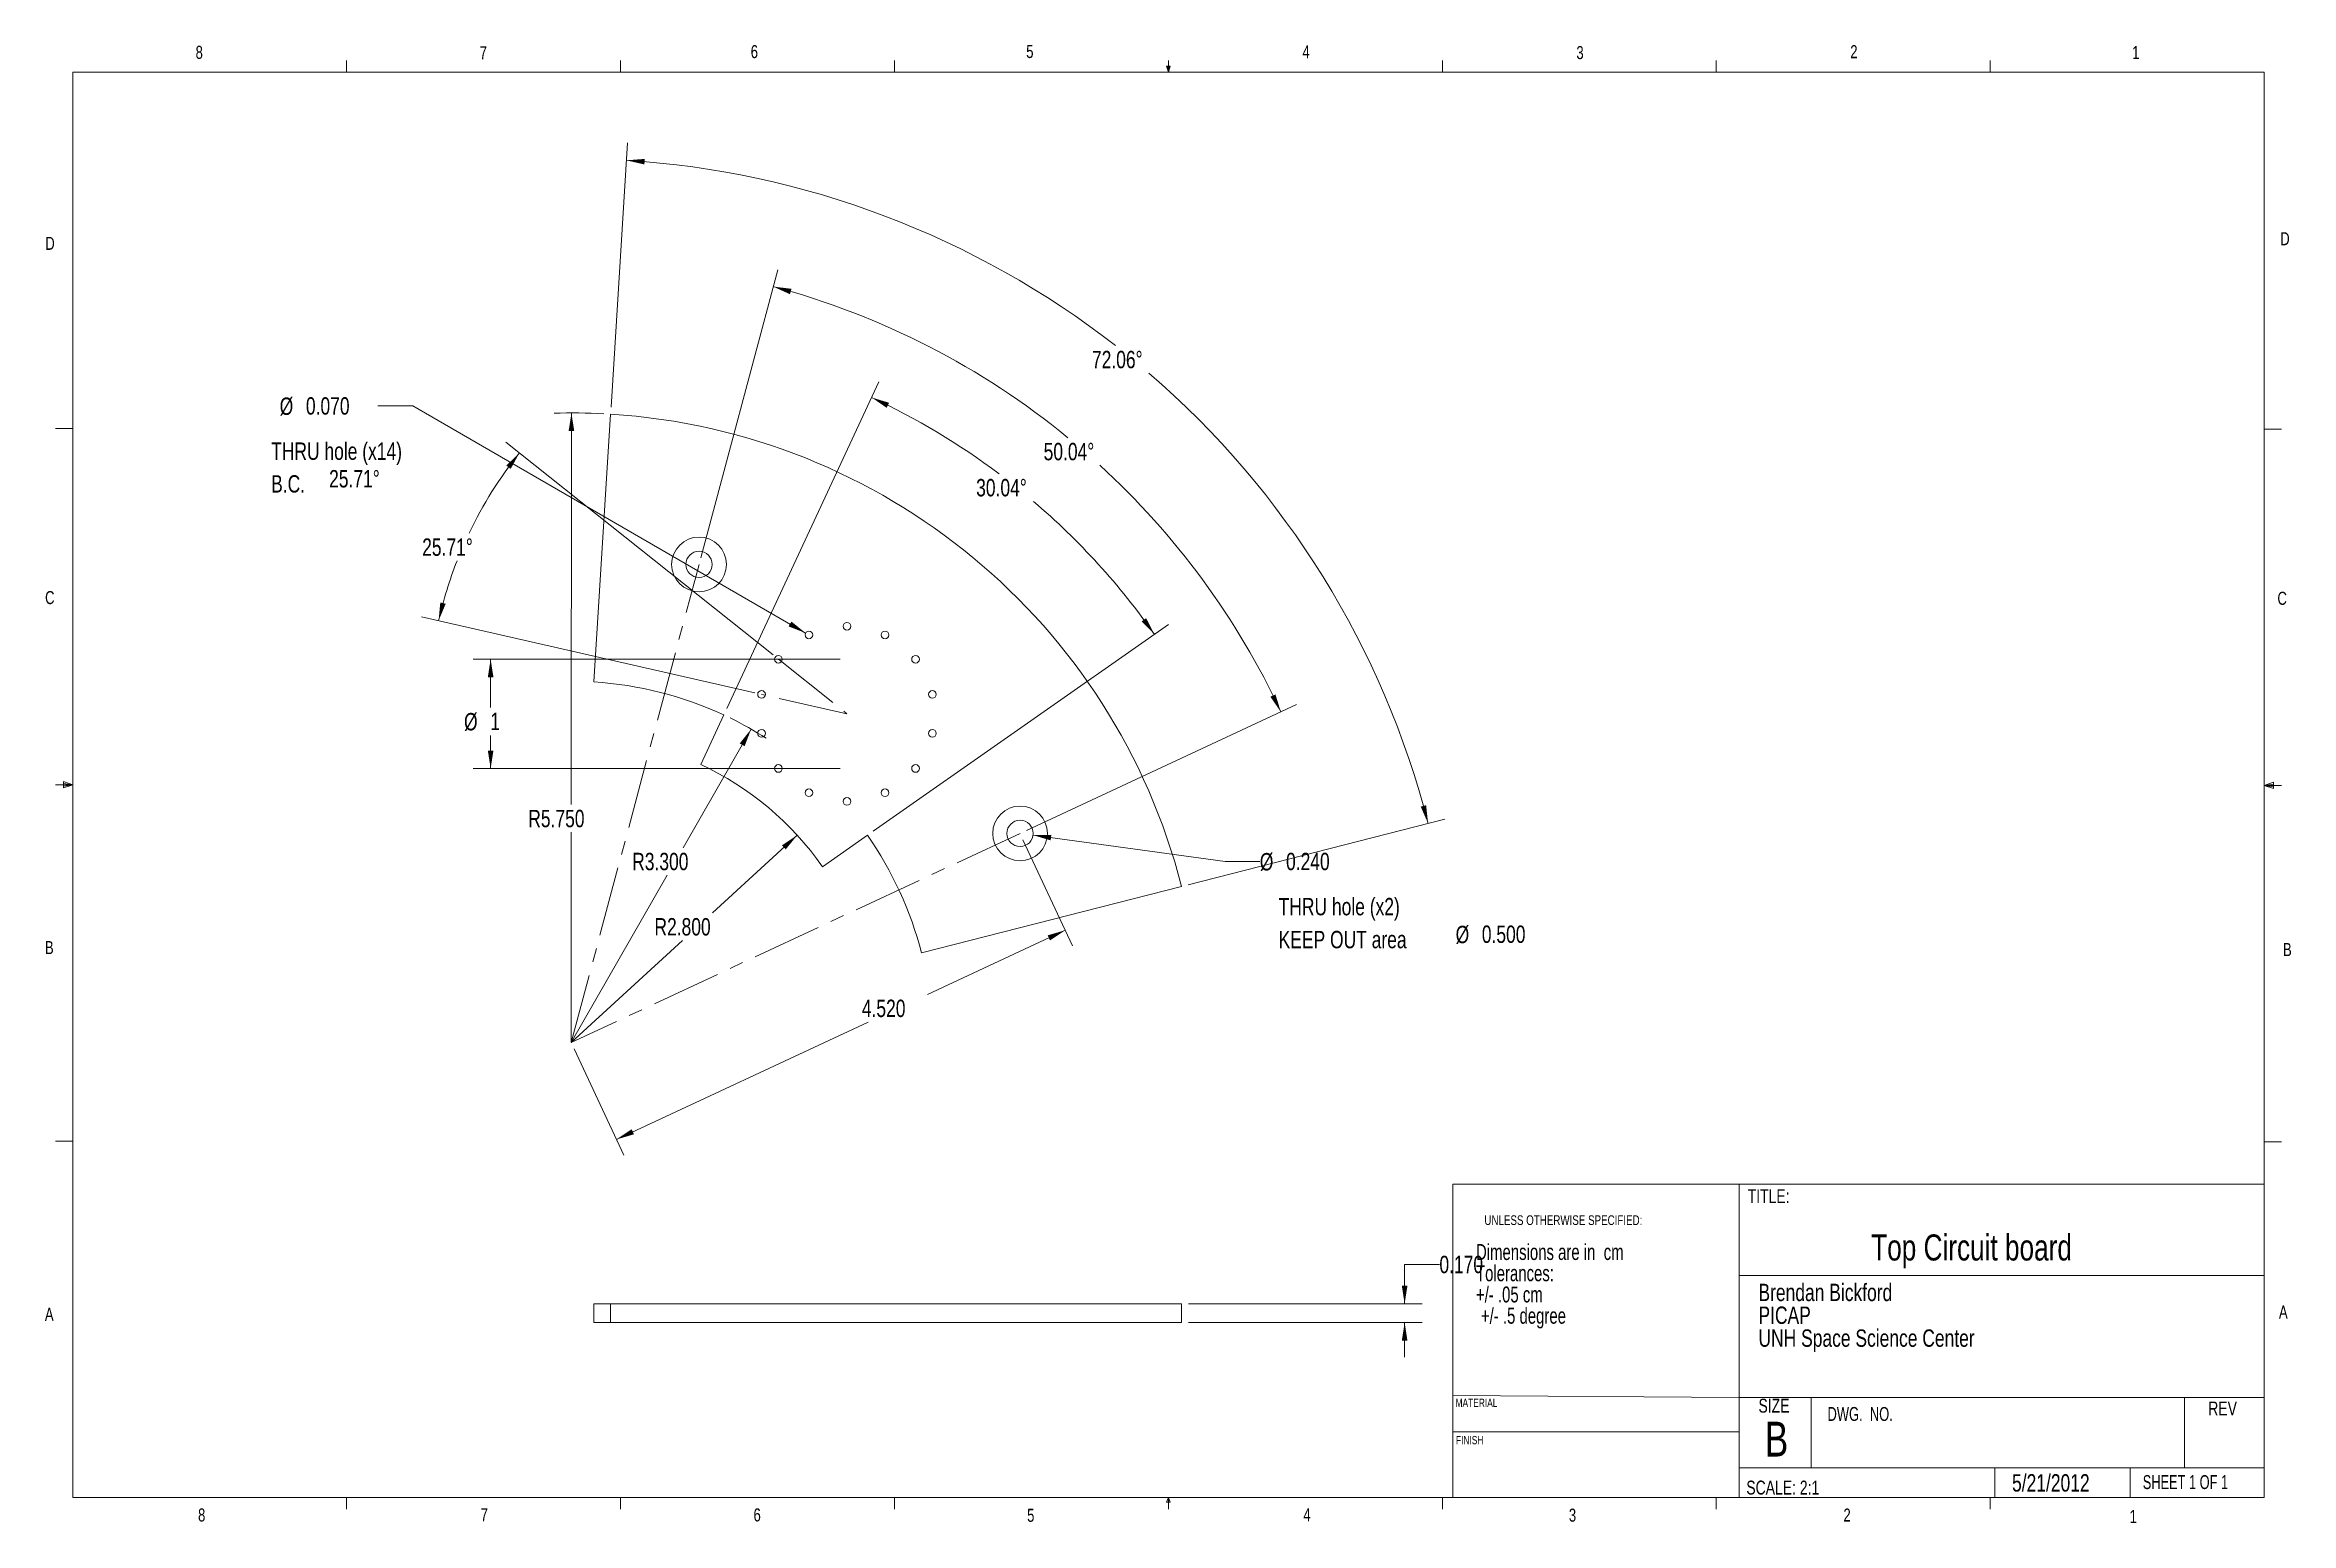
# Model space of a CAD drawing. Header units: millimetres. Extents: x 1.1 to 42.1, y 0.5 to 27.5.
import ezdxf

# ---------------------------------------------------------------- set-up
doc = ezdxf.new("R2010")
doc.units = ezdxf.units.MM
doc.linetypes.add('CENTERX2', pattern=[2.032, 1.27, -0.254, 0.254, -0.254])
doc.styles.add('SLDTEXTSTYLE0', font='TXT', dxfattribs={"width": 0.75})
doc.styles.add('SLDTEXTSTYLE1', font='TXT', dxfattribs={"width": 0.694444})
doc.styles.add('SLDTEXTSTYLE2', font='TXT', dxfattribs={"width": 0.6875})
doc.styles.add('SLDTEXTSTYLE3', font='TXT', dxfattribs={"width": 0.7})
doc.dimstyles.new('SLDDIMSTYLE0', dxfattribs={"dimtxt": 0.3175, "dimasz": 0.3302, "dimexe": 0, "dimexo": 0.0625, "dimgap": 0.079375, "dimtad": 0, "dimtih": 1, "dimtoh": 1, "dimdec": 4, "dimlfac": 0.5, "dimzin": 12, "dimdsep": 46, "dimtxsty": 'SLDTEXTSTYLE0', "dimsah": 1, "dimcen": 0.09, "dimazin": 3, "dimtfac": 1, "dimtofl": 0, "dimtmove": 0, "dimatfit": 3, "dimfxl": 1, "dimfrac": 2, "dimtolj": 1, "dimtzin": 12, "dimarcsym": 0})
doc.dimstyles.new('SLDDIMSTYLE1', dxfattribs={"dimtxt": 0.3175, "dimasz": 0.3302, "dimexe": 0, "dimexo": 0.0625, "dimgap": 0.079375, "dimtad": 0, "dimtih": 1, "dimtoh": 1, "dimlfac": 0.5, "dimrnd": 1e-09, "dimzin": 4, "dimdsep": 46, "dimtxsty": 'SLDTEXTSTYLE0', "dimsah": 1, "dimcen": 0.09, "dimadec": 0, "dimazin": 1, "dimtfac": 1, "dimtofl": 0, "dimtmove": 0, "dimatfit": 3, "dimfxl": 1, "dimfrac": 2, "dimtolj": 1, "dimtzin": 12, "dimarcsym": 0})
doc.dimstyles.new('SLDDIMSTYLE2', dxfattribs={"dimtxt": 0.3175, "dimasz": 0.3302, "dimexe": 0, "dimexo": 0.0625, "dimgap": 0.079375, "dimtad": 0, "dimtih": 1, "dimtoh": 1, "dimlfac": 0.5, "dimrnd": 1e-09, "dimzin": 12, "dimdsep": 46, "dimtxsty": 'SLDTEXTSTYLE0', "dimsah": 1, "dimcen": 0.09, "dimadec": 0, "dimazin": 3, "dimtfac": 1, "dimtofl": 0, "dimtmove": 0, "dimatfit": 3, "dimfxl": 1, "dimfrac": 2, "dimtolj": 1, "dimtzin": 12, "dimarcsym": 0})
doc.dimstyles.new('SLDDIMSTYLE3', dxfattribs={"dimtxt": 0.3175, "dimasz": 0.3302, "dimexe": 0, "dimexo": 0.0625, "dimgap": 0.079375, "dimtad": 0, "dimtih": 1, "dimtoh": 1, "dimlfac": 0.5, "dimrnd": 1e-09, "dimzin": 4, "dimdsep": 46, "dimtxsty": 'SLDTEXTSTYLE0', "dimsah": 1, "dimcen": 0, "dimadec": 0, "dimazin": 1, "dimtfac": 1, "dimtofl": 0, "dimtmove": 0, "dimatfit": 3, "dimfxl": 1, "dimfrac": 2, "dimtolj": 1, "dimtzin": 12, "dimarcsym": 0})
doc.dimstyles.new('SLDDIMSTYLE4', dxfattribs={"dimtxt": 0.3175, "dimasz": 0.3302, "dimexe": 0, "dimexo": 0.0625, "dimgap": 0.079375, "dimtad": 0, "dimtih": 1, "dimtoh": 1, "dimlfac": 0.5, "dimrnd": 1e-09, "dimzin": 4, "dimdsep": 46, "dimtxsty": 'SLDTEXTSTYLE0', "dimsah": 1, "dimcen": 0, "dimadec": 0, "dimazin": 1, "dimtfac": 1, "dimtofl": 0, "dimtmove": 0, "dimatfit": 3, "dimfxl": 1, "dimfrac": 2, "dimtolj": 1, "dimtzin": 12, "dimarcsym": 0})
doc.dimstyles.new('SLDDIMSTYLE5', dxfattribs={"dimtxt": 0.3175, "dimasz": 0.3302, "dimexe": 0, "dimexo": 0.0625, "dimgap": 0.079375, "dimtad": 0, "dimtih": 1, "dimtoh": 1, "dimlfac": 0.5, "dimrnd": 1e-09, "dimzin": 4, "dimdsep": 46, "dimtxsty": 'SLDTEXTSTYLE0', "dimsah": 1, "dimcen": 0.09, "dimadec": 0, "dimazin": 1, "dimtfac": 1, "dimtmove": 0, "dimatfit": 0, "dimfxl": 1, "dimfrac": 2, "dimtolj": 1, "dimtzin": 12, "dimarcsym": 0})

# ---------------------------------------------------------------- blocks, each defined once
blk = doc.blocks.new('SW_NOTE_0')
at = {"color": 0, "linetype": 'Continuous', "lineweight": 0, "char_height": 0.3175, "attachment_point": 1, "style": 'SLDTEXTSTYLE0'}
for s, insert in [('THRU hole (x2)', (0, 0.409)), ('KEEP OUT area', (0, -0.193)), ('%%c', (3.231, -0.1)), ('0.500', (3.709, -0.095))]:
    blk.add_mtext(s, dxfattribs=dict(at, insert=insert))
blk = doc.blocks.new('SW_NOTE_1')
at = {"color": 0, "linetype": 'Continuous', "lineweight": 0, "char_height": 0.3175, "attachment_point": 1, "style": 'SLDTEXTSTYLE0'}
for s, insert in [('THRU hole (x14)', (0, 0.409)), ('B.C.', (0, -0.188)), ('25.71°', (1.058, -0.095))]:
    blk.add_mtext(s, dxfattribs=dict(at, insert=insert))
blk = doc.blocks.new('SW_NOTE_2')
at = {"color": 0, "linetype": 'Continuous', "lineweight": 0, "attachment_point": 1, "style": 'SLDTEXTSTYLE3'}
for s, insert, char_height in [('Tolerances:', (0, -0.013), 0.29104), ('Dimensions are in  cm', (0, 0.375), 0.29104), ('+/- .05 cm', (0, -0.401), 0.291), ('+/- .5 degree', (0.091, -0.789), 0.29104)]:
    blk.add_mtext(s, dxfattribs=dict(at, insert=insert, char_height=char_height))
blk = doc.blocks.new('SW_NOTE_3')
at = {"color": 0, "linetype": 'Continuous', "lineweight": 0, "char_height": 0.3175, "attachment_point": 1, "style": 'SLDTEXTSTYLE0'}
for s, insert in [('Brendan Bickford', (0, 0.409)), ('UNH Space Science Center', (0, -0.426)), ('PICAP', (0, -0.008))]:
    blk.add_mtext(s, dxfattribs=dict(at, insert=insert))
blk = doc.blocks.new('*D5')
at = {"color": 7, "linetype": 'Continuous', "lineweight": 0}
for p, q in [((13.056, 18.162), (14.461, 23.42)), ((18.999, 13.18), (23.931, 15.48))]:
    blk.add_line(p, q, dxfattribs=at)
for start, end in [(50.6261, 75.044), (25, 47.5405)]:
    blk.add_arc((10.691, 9.306), 14.292, start, end, dxfattribs=at)
for points in [[(14.379, 23.113), (14.683, 22.975), (14.711, 23.073)], [(23.643, 15.346), (23.546, 15.665), (23.454, 15.621)]]:
    blk.add_solid(points, dxfattribs=at)
at = {"color": 7, "linetype": 'Continuous', "lineweight": 0, "insert": (19.314, 20.259, 0.02), "char_height": 0.3175, "attachment_point": 1, "style": 'SLDTEXTSTYLE0'}
blk.add_mtext('50.04°', dxfattribs=at)
blk = doc.blocks.new('*D6')
at = {"color": 7, "linetype": 'Continuous', "lineweight": 0}
for p, q in [((18.937, 13.011), (19.843, 11.069)), ((19.709, 11.357), (17.192, 10.183)), ((11.516, 7.536), (16.111, 9.679)), ((10.744, 9.191), (11.65, 7.249))]:
    blk.add_line(p, q, dxfattribs=at)
for points in [[(19.709, 11.357), (19.388, 11.263), (19.431, 11.171)], [(11.516, 7.536), (11.836, 7.63), (11.793, 7.722)]]:
    blk.add_solid(points, dxfattribs=at)
at = {"color": 7, "linetype": 'Continuous', "lineweight": 0, "insert": (15.995, 10.089, 0.02), "char_height": 0.3175, "attachment_point": 1, "style": 'SLDTEXTSTYLE0'}
blk.add_mtext('4.520', dxfattribs=at)
blk = doc.blocks.new('*D7')
at = {"color": 7, "linetype": 'Continuous', "lineweight": 0}
for p, q in [((14.374, 16.386), (9.497, 20.275)), ((14.04, 15.693), (7.959, 17.081))]:
    blk.add_line(p, q, dxfattribs=at)
for start, end in [(141.4286, 154.435), (158.554, 167.1429)]:
    blk.add_arc((15.724, 15.309), 7.647, start, end, dxfattribs=at)
for points in [[(9.745, 20.077), (9.505, 19.845), (9.585, 19.784)], [(8.269, 17.011), (8.398, 17.319), (8.3, 17.343)]]:
    blk.add_solid(points, dxfattribs=at)
at = {"color": 7, "linetype": 'Continuous', "lineweight": 0, "insert": (7.969, 18.514, 0.02), "char_height": 0.3175, "attachment_point": 1, "style": 'SLDTEXTSTYLE0'}
blk.add_mtext('25.71°', dxfattribs=at)
blk = doc.blocks.new('*D8')
at = {"color": 7, "linetype": 'Continuous', "lineweight": 0}
for p, q in [((15.597, 16.309), (8.902, 16.309)), ((9.219, 16.309), (9.219, 15.426)), ((9.219, 14.309), (9.219, 14.916)), ((15.597, 14.309), (8.902, 14.309))]:
    blk.add_line(p, q, dxfattribs=at)
for points in [[(9.219, 16.309), (9.168, 15.979), (9.27, 15.979)], [(9.219, 14.309), (9.27, 14.639), (9.168, 14.639)]]:
    blk.add_solid(points, dxfattribs=at)
at = {"color": 7, "linetype": 'Continuous', "lineweight": 0, "attachment_point": 1, "style": 'SLDTEXTSTYLE0'}
for s, insert, char_height in [('%%c', (8.733, 15.325, -0.15), 0.3175), ('1', (9.212, 15.33, -0.15), 0.318)]:
    blk.add_mtext(s, dxfattribs=dict(at, insert=insert, char_height=char_height))
blk = doc.blocks.new('*D9')
at = {"color": 7, "linetype": 'Continuous', "lineweight": 0}
for p, q in [((14.815, 13.093), (13.269, 11.673)), ((10.691, 9.306), (12.72, 11.169))]:
    blk.add_line(p, q, dxfattribs=at)
blk.add_solid([(14.815, 13.093), (14.538, 12.907), (14.606, 12.833)], dxfattribs=at)
at = {"color": 7, "linetype": 'Continuous', "lineweight": 0, "insert": (12.209, 11.579, -0.15), "char_height": 0.3175, "attachment_point": 1, "style": 'SLDTEXTSTYLE0'}
blk.add_mtext('R2.800', dxfattribs=at)
blk = doc.blocks.new('*D10')
at = {"color": 7, "linetype": 'Continuous', "lineweight": 0}
for p, q in [((13.975, 15.03), (12.733, 12.865)), ((10.691, 9.306), (12.444, 12.361))]:
    blk.add_line(p, q, dxfattribs=at)
blk.add_arc((10.691, 9.306), 6.6, 57.4028, 63.9416, dxfattribs=at)
blk.add_solid([(13.975, 15.03), (13.766, 14.769), (13.855, 14.719)], dxfattribs=at)
at = {"color": 7, "linetype": 'Continuous', "lineweight": 0, "insert": (11.803, 12.771, -0.15), "char_height": 0.3175, "attachment_point": 1, "style": 'SLDTEXTSTYLE0'}
blk.add_mtext('R3.300', dxfattribs=at)
blk = doc.blocks.new('*D11')
at = {"color": 7, "linetype": 'Continuous', "lineweight": 0}
for p, q in [((10.694, 20.806), (10.692, 13.651)), ((10.691, 9.306), (10.692, 13.147))]:
    blk.add_line(p, q, dxfattribs=at)
blk.add_arc((10.691, 9.306), 11.5, 87.0465, 91.5636, dxfattribs=at)
blk.add_solid([(10.694, 20.806), (10.643, 20.475), (10.745, 20.475)], dxfattribs=at)
at = {"color": 7, "linetype": 'Continuous', "lineweight": 0, "insert": (9.906, 13.556, -0.15), "char_height": 0.3175, "attachment_point": 1, "style": 'SLDTEXTSTYLE0'}
blk.add_mtext('R5.750', dxfattribs=at)
blk = doc.blocks.new('*D12')
at = {"color": 7, "linetype": 'Continuous', "lineweight": 0}
for p, q in [((19.121, 13.094), (22.625, 12.613)), ((22.625, 12.613), (23.26, 12.613))]:
    blk.add_line(p, q, dxfattribs=at)
blk.add_solid([(19.121, 13.094), (19.442, 12.998), (19.455, 13.099)], dxfattribs=at)
at = {"color": 7, "linetype": 'Continuous', "lineweight": 0, "char_height": 0.3175, "attachment_point": 1, "style": 'SLDTEXTSTYLE0'}
for s, insert in [('%%c', (23.26, 12.767, -0.15)), ('0.240', (23.739, 12.772, -0.15))]:
    blk.add_mtext(s, dxfattribs=dict(at, insert=insert))
blk = doc.blocks.new('*D13')
at = {"color": 7, "linetype": 'Continuous', "lineweight": 0}
for p, q in [((13.529, 15.405), (16.308, 21.376)), ((16.201, 13.164), (21.596, 16.942))]:
    blk.add_line(p, q, dxfattribs=at)
for start, end in [(53.0718, 65.044), (35, 49.5176)]:
    blk.add_arc((10.691, 9.306), 12.996, start, end, dxfattribs=at)
for points in [[(16.174, 21.088), (16.449, 20.9), (16.493, 20.991)], [(21.336, 16.76), (21.185, 17.058), (21.102, 16.998)]]:
    blk.add_solid(points, dxfattribs=at)
at = {"color": 7, "linetype": 'Continuous', "lineweight": 0, "insert": (18.082, 19.6, -0.15), "char_height": 0.3175, "attachment_point": 1, "style": 'SLDTEXTSTYLE0'}
blk.add_mtext('30.04°', dxfattribs=at)
blk = doc.blocks.new('*D14')
at = {"color": 7, "linetype": 'Continuous', "lineweight": 0}
for p, q in [((11.418, 20.91), (11.72, 25.737)), ((21.955, 12.188), (26.64, 13.387))]:
    blk.add_line(p, q, dxfattribs=at)
for start, end in [(52.0379, 86.4138), (14.354, 49.218)]:
    blk.add_arc((10.691, 9.306), 16.146, start, end, dxfattribs=at)
for points in [[(11.7, 25.42), (12.026, 25.345), (12.033, 25.446)], [(26.332, 13.308), (26.296, 13.641), (26.198, 13.614)]]:
    blk.add_solid(points, dxfattribs=at)
at = {"color": 7, "linetype": 'Continuous', "lineweight": 0, "insert": (20.196, 21.94, -0.15), "char_height": 0.3175, "attachment_point": 1, "style": 'SLDTEXTSTYLE0'}
blk.add_mtext('72.06°', dxfattribs=at)
blk = doc.blocks.new('*D15')
at = {"color": 7, "linetype": 'Continuous', "lineweight": 0}
for p, q in [((7.796, 20.934), (7.161, 20.934)), ((14.969, 16.786), (7.796, 20.934))]:
    blk.add_line(p, q, dxfattribs=at)
blk.add_solid([(14.969, 16.786), (14.709, 16.995), (14.658, 16.907)], dxfattribs=at)
at = {"color": 7, "linetype": 'Continuous', "lineweight": 0, "char_height": 0.3175, "attachment_point": 1, "style": 'SLDTEXTSTYLE0'}
for s, insert in [('%%c', (5.368, 21.088, -0.15)), ('0.070', (5.847, 21.093, -0.15))]:
    blk.add_mtext(s, dxfattribs=dict(at, insert=insert))
blk = doc.blocks.new('*D16')
at = {"color": 7, "linetype": 'Continuous', "lineweight": 0}
for p, q in [((26.539, 5.253), (25.904, 5.253)), ((25.904, 5.253), (25.904, 4.532)), ((21.959, 4.532), (26.221, 4.532)), ((21.959, 4.192), (26.221, 4.192)), ((25.904, 4.192), (25.904, 3.557))]:
    blk.add_line(p, q, dxfattribs=at)
for points in [[(25.904, 4.532), (25.955, 4.862), (25.853, 4.862)], [(25.904, 4.192), (25.853, 3.862), (25.955, 3.862)]]:
    blk.add_solid(points, dxfattribs=at)
at = {"color": 7, "linetype": 'Continuous', "lineweight": 0, "insert": (26.539, 5.41, 2.255), "char_height": 0.3175, "attachment_point": 1, "style": 'SLDTEXTSTYLE0'}
blk.add_mtext('0.170', dxfattribs=at)

msp = doc.modelspace()

# ---------------------------------------------------------------- linework, layer by layer
at = {"color": 7, "linetype": 'Continuous', "lineweight": 0}
for p, q in [((6.59067, 27.03087), (6.59067, 27.24626)), ((11.59129, 27.03087), (11.59129, 27.24626)), ((16.59192, 27.03087), (16.59192, 27.24626)), ((21.59254, 27.03087), (21.55889, 27.13737)), ((21.62443, 27.13737), (21.55889, 27.13737)), ((21.57467, 27.13737), (21.59254, 27.03087)), ((21.59254, 27.03087), (21.59254, 27.24626)), ((21.59254, 27.03087), (21.62443, 27.13737)), ((21.60501, 27.13737), (21.59254, 27.03087)), ((26.59317, 27.03087), (26.59317, 27.24626)), ((31.59379, 27.03087), (31.59379, 27.24626)), ((36.59442, 27.03087), (36.59442, 27.24626)), ((1.59068, 27.03087), (41.59568, 27.03087)), ((1.59068, 27.03087), (1.59068, 0.99587)), ((41.59568, 0.99587), (41.59568, 27.03087)), ((1.59068, 20.52212), (1.27318, 20.52212)), ((41.59568, 20.51124), (41.91318, 20.51124)), ((1.59068, 14.01337), (1.27318, 14.01337)), ((1.42004, 14.07435), (1.42004, 13.95602)), ((1.59068, 14.01337), (1.42004, 14.07435)), ((1.59068, 14.01337), (1.42004, 14.03632)), ((1.59068, 14.01337), (1.42004, 13.98718)), ((1.59068, 14.01337), (1.42004, 13.95602)), ((41.59568, 14.00249), (41.76632, 14.06348)), ((41.59568, 14.00249), (41.76632, 14.02545)), ((41.59568, 14.00249), (41.91318, 14.00249)), ((41.59568, 14.00249), (41.76632, 13.94514)), ((41.59568, 14.00249), (41.76632, 13.97631)), ((41.76632, 14.06348), (41.76632, 13.94514)), ((1.59068, 7.50462), (1.27318, 7.50462)), ((41.59568, 7.49374), (41.91318, 7.49374)), ((26.78305, 0.99587), (26.78305, 6.71944)), ((26.78305, 6.71944), (41.59568, 6.71944)), ((32.01373, 6.71944), (32.01373, 0.99587)), ((32.01373, 5.05275), (41.59568, 5.05275)), ((26.78305, 2.85952), (32.01373, 2.82432)), ((32.01373, 2.82432), (41.59568, 2.82432)), ((33.32688, 2.82432), (33.32688, 1.5366)), ((40.14296, 2.82432), (40.14296, 1.5366)), ((26.78305, 2.19321), (32.01373, 2.19321)), ((32.01373, 1.5366), (41.59568, 1.5366)), ((36.6793, 1.5366), (36.6793, 0.99587)), ((39.14795, 1.5366), (39.14795, 0.99587)), ((41.59568, 0.99587), (1.59068, 0.99587)), ((6.59067, 0.99587), (6.59067, 0.78048)), ((11.59129, 0.99587), (11.59129, 0.78048)), ((16.59192, 0.99587), (16.59192, 0.78048)), ((21.55889, 0.90805), (21.59254, 0.99587)), ((21.62443, 0.90805), (21.55889, 0.90805)), ((21.59254, 0.99587), (21.59254, 0.78048)), ((21.59254, 0.99587), (21.62443, 0.90805)), ((26.59317, 0.99587), (26.59317, 0.78048)), ((31.59379, 0.99587), (31.59379, 0.78048)), ((36.59442, 0.99587), (36.59442, 0.78048))]:
    msp.add_line(p, q, dxfattribs=at)
at = {"color": 7, "linetype": 'Continuous', "lineweight": 15}
for p, q in [((11.10334, 15.89275), (11.40983, 20.78316)), ((13.05328, 14.38282), (13.4752, 15.28945)), ((16.09692, 13.09128), (15.27776, 12.51771)), ((17.08448, 10.9419), (21.83151, 12.15667)), ((11.10334, 4.19209), (11.10334, 4.53209)), ((11.10334, 4.53209), (11.40983, 4.53209)), ((11.40983, 4.19209), (11.40983, 4.53209)), ((21.83151, 4.53209), (11.40983, 4.53209)), ((21.83151, 4.19209), (21.83151, 4.53209)), ((11.10334, 4.19209), (11.40983, 4.19209)), ((21.83151, 4.19209), (11.40983, 4.19209))]:
    msp.add_line(p, q, dxfattribs=at)
at = {"color": 7, "linetype": 'CENTERX2', "lineweight": 0}
for p, q in [((10.69051, 9.30568), (13.02353, 18.03944)), ((14.47313, 16.30669), (15.72406, 15.30911)), ((15.72406, 15.30911), (14.16418, 15.66514)), ((18.88353, 13.12615), (10.69051, 9.30568))]:
    msp.add_line(p, q, dxfattribs=at)
at = {"color": 7, "linetype": 'Continuous', "lineweight": 0}
for centre in [(13.02353, 18.03944), (18.88353, 13.12615)]:
    msp.add_circle(centre, 0.5, dxfattribs=at)
at = {"color": 7, "linetype": 'Continuous', "lineweight": 15}
for centre, radius in [((13.02353, 18.03944), 0.24), ((15.02985, 16.75066), 0.07), ((15.72406, 16.90911), 0.07), ((16.41828, 16.75066), 0.07), ((14.47313, 16.30669), 0.07), ((16.97499, 16.30669), 0.07), ((14.16418, 15.66514), 0.07), ((17.28395, 15.66514), 0.07), ((14.16418, 14.95308), 0.07), ((17.28395, 14.95308), 0.07), ((14.47313, 14.31153), 0.07), ((16.97499, 14.31153), 0.07), ((15.02985, 13.86756), 0.07), ((15.72406, 13.70911), 0.07), ((16.41828, 13.86756), 0.07), ((18.88353, 13.12615), 0.24)]:
    msp.add_circle(centre, radius, dxfattribs=at)
for radius, start, end in [(11.5, 14.354, 86.413829), (6.6, 65.04399, 86.413829), (5.6, 35, 65.04399), (6.6, 14.354, 35)]:
    msp.add_arc((10.69051, 9.30568), radius, start, end, dxfattribs=at)

# ---------------------------------------------------------------- block references
at = {"color": 7, "linetype": 'Continuous', "lineweight": 0}
for name, p in [('SW_NOTE_1', (5.21211, 19.85732)), ('SW_NOTE_0', (23.60395, 11.53799)), ('SW_NOTE_2', (27.20624, 5.24982)), ('SW_NOTE_3', (32.36299, 4.49136))]:
    msp.add_blockref(name, p, dxfattribs=at)

# ---------------------------------------------------------------- texts
at = {"color": 7, "linetype": 'Continuous', "lineweight": 0, "attachment_point": 1}
for s, insert, char_height, style in [('8', (3.83309, 27.51201), 0.23813, 'SLDTEXTSTYLE0'), ('7', (9.01951, 27.50479), 0.23813, 'SLDTEXTSTYLE0'), ('6', (13.96667, 27.52534), 0.23813, 'SLDTEXTSTYLE0'), ('5', (18.99588, 27.5267), 0.23813, 'SLDTEXTSTYLE0'), ('4', (24.03932, 27.52257), 0.23813, 'SLDTEXTSTYLE0'), ('3', (29.03913, 27.50699), 0.23813, 'SLDTEXTSTYLE0'), ('2', (34.03853, 27.52395), 0.23813, 'SLDTEXTSTYLE0'), ('1', (39.18559, 27.50837), 0.23813, 'SLDTEXTSTYLE0'), ('D', (1.08867, 24.02217), 0.23813, 'SLDTEXTSTYLE0'), ('D', (41.88794, 24.10714), 0.23813, 'SLDTEXTSTYLE0'), ('C', (1.08538, 17.55227), 0.23813, 'SLDTEXTSTYLE0'), ('C', (41.8368, 17.5389), 0.23813, 'SLDTEXTSTYLE0'), ('B', (1.08306, 11.15884), 0.23813, 'SLDTEXTSTYLE0'), ('B', (41.93916, 11.12288), 0.23813, 'SLDTEXTSTYLE0'), ('TITLE:', (32.16657, 6.62568), 0.254, 'SLDTEXTSTYLE0'), ('UNLESS OTHERWISE SPECIFIED:', (27.35978, 6.1499), 0.1778, 'SLDTEXTSTYLE0'), ('Top Circuit board', (34.42126, 5.80048), 0.47625, 'SLDTEXTSTYLE0'), ('A', (1.08207, 4.45986), 0.23813, 'SLDTEXTSTYLE0'), ('A', (41.86449, 4.50247), 0.23813, 'SLDTEXTSTYLE0'), ('MATERIAL', (26.8337, 2.80117), 0.1524, 'SLDTEXTSTYLE0'), ('SIZE', (32.36299, 2.79952), 0.254, 'SLDTEXTSTYLE0'), ('DWG.  NO.', (33.6234, 2.648), 0.254, 'SLDTEXTSTYLE1'), ('REV', (40.57417, 2.74819), 0.254, 'SLDTEXTSTYLE0'), ('FINISH', (26.84065, 2.11969), 0.1524, 'SLDTEXTSTYLE0'), ('B', (32.48163, 2.37896), 0.635, 'SLDTEXTSTYLE0'), ('SCALE: 2:1', (32.14123, 1.30356), 0.254, 'SLDTEXTSTYLE0'), ('5/21/2012', (36.99213, 1.42095), 0.3175, 'SLDTEXTSTYLE0'), ('SHEET 1 OF 1', (39.37877, 1.40316), 0.254, 'SLDTEXTSTYLE2'), ('8', (3.87801, 0.79493), 0.23813, 'SLDTEXTSTYLE0'), ('7', (9.03586, 0.79568), 0.23813, 'SLDTEXTSTYLE0'), ('6', (14.01782, 0.79668), 0.23813, 'SLDTEXTSTYLE0'), ('5', (19.01219, 0.78889), 0.23813, 'SLDTEXTSTYLE0'), ('4', (24.05412, 0.79686), 0.23813, 'SLDTEXTSTYLE0'), ('3', (28.90208, 0.79151), 0.23813, 'SLDTEXTSTYLE0'), ('2', (33.91483, 0.7936), 0.23813, 'SLDTEXTSTYLE0'), ('1', (39.13712, 0.76548), 0.23813, 'SLDTEXTSTYLE0')]:
    msp.add_mtext(s, dxfattribs=dict(at, insert=insert, char_height=char_height, style=style))

# ---------------------------------------------------------------- dimensions: what is measured, and where the dimension line sits
at = {"color": 7, "linetype": 'Continuous', "lineweight": 0}
for base, line1, line2, picture, middle in [((24.41464, 17.81035), ((11.40983, 20.78316), (11.10334, 15.89275)), ((21.83151, 12.15667), (17.08448, 10.9419)), '*D14', (20.93715, 21.78316)), ((22.21288, 17.7605), ((18.88353, 13.12615), (10.69051, 9.30568)), ((10.69051, 9.30568), (13.02353, 18.03944)), '*D5', (20.05544, 20.10137)), ((20.30919, 18.04537), ((16.09692, 13.09128), (15.27776, 12.51771)), ((13.05328, 14.38282), (13.4752, 15.28945)), '*D13', (18.82331, 19.44267)), ((9.24371, 19.36922), ((14.47313, 16.30669), (15.72406, 15.30911)), ((15.72406, 15.30911), (14.16418, 15.66514)), '*D7', (8.71057, 18.35712))]:
    dim = msp.add_angular_dim_2l(base=base, line1=line1, line2=line2, dimstyle='SLDDIMSTYLE0', dxfattribs=at)
    dim.commit()
    dim.dimension.update_dxf_attribs({"geometry": picture, "text_midpoint": middle, "dimtype": 162})
for p1, p2, picture, middle in [((15.09045, 16.71562), (14.96925, 16.7857), '*D15', (6.26447, 20.93404)), ((18.64576, 13.15873), (19.12131, 13.09356), '*D12', (24.15611, 12.61341))]:
    dim = msp.add_diameter_dim_2p(p1=p1, p2=p2, dimstyle='SLDDIMSTYLE4', dxfattribs=at)
    dim.commit()
    dim.dimension.update_dxf_attribs({"geometry": picture, "text_midpoint": middle, "dimtype": 163})
for mpoint, picture, middle in [((10.69409, 20.80568), '*D11', (10.69179, 13.39906)), ((13.97484, 15.03047), '*D10', (12.58817, 12.61341)), ((14.81527, 13.09333), '*D9', (12.99454, 11.4214))]:
    dim = msp.add_radius_dim(center=(10.69051, 9.30568), mpoint=mpoint, dimstyle='SLDDIMSTYLE3', dxfattribs=at)
    dim.commit()
    dim.dimension.update_dxf_attribs({"geometry": picture, "text_midpoint": middle, "dimtype": 164})
dim = msp.add_linear_dim(base=(9.21903, 14.30911), p1=(15.72406, 16.30911), p2=(15.72406, 14.30911), angle=90, text='%%c<>', dimstyle='SLDDIMSTYLE2', dxfattribs=at)
dim.commit()
dim.dimension.update_dxf_attribs({"geometry": '*D8', "text_midpoint": (9.21903, 15.17077), "dimtype": 160})
for base, p1, p2, angle, dimstyle, picture, middle in [((11.51558, 7.53631), (18.88353, 13.12615), (10.69051, 9.30568), 25, 'SLDDIMSTYLE1', '*D6', (16.65185, 9.93138)), ((25.90382, 4.53209), (21.83151, 4.19209), (21.83151, 4.53209), 90, 'SLDDIMSTYLE5', '*D16', (25.90382, 5.25271))]:
    dim = msp.add_linear_dim(base=base, p1=p1, p2=p2, angle=angle, dimstyle=dimstyle, dxfattribs=at)
    dim.commit()
    dim.dimension.update_dxf_attribs({"geometry": picture, "text_midpoint": middle, "dimtype": 160})

doc.saveas('drawing.dxf')
